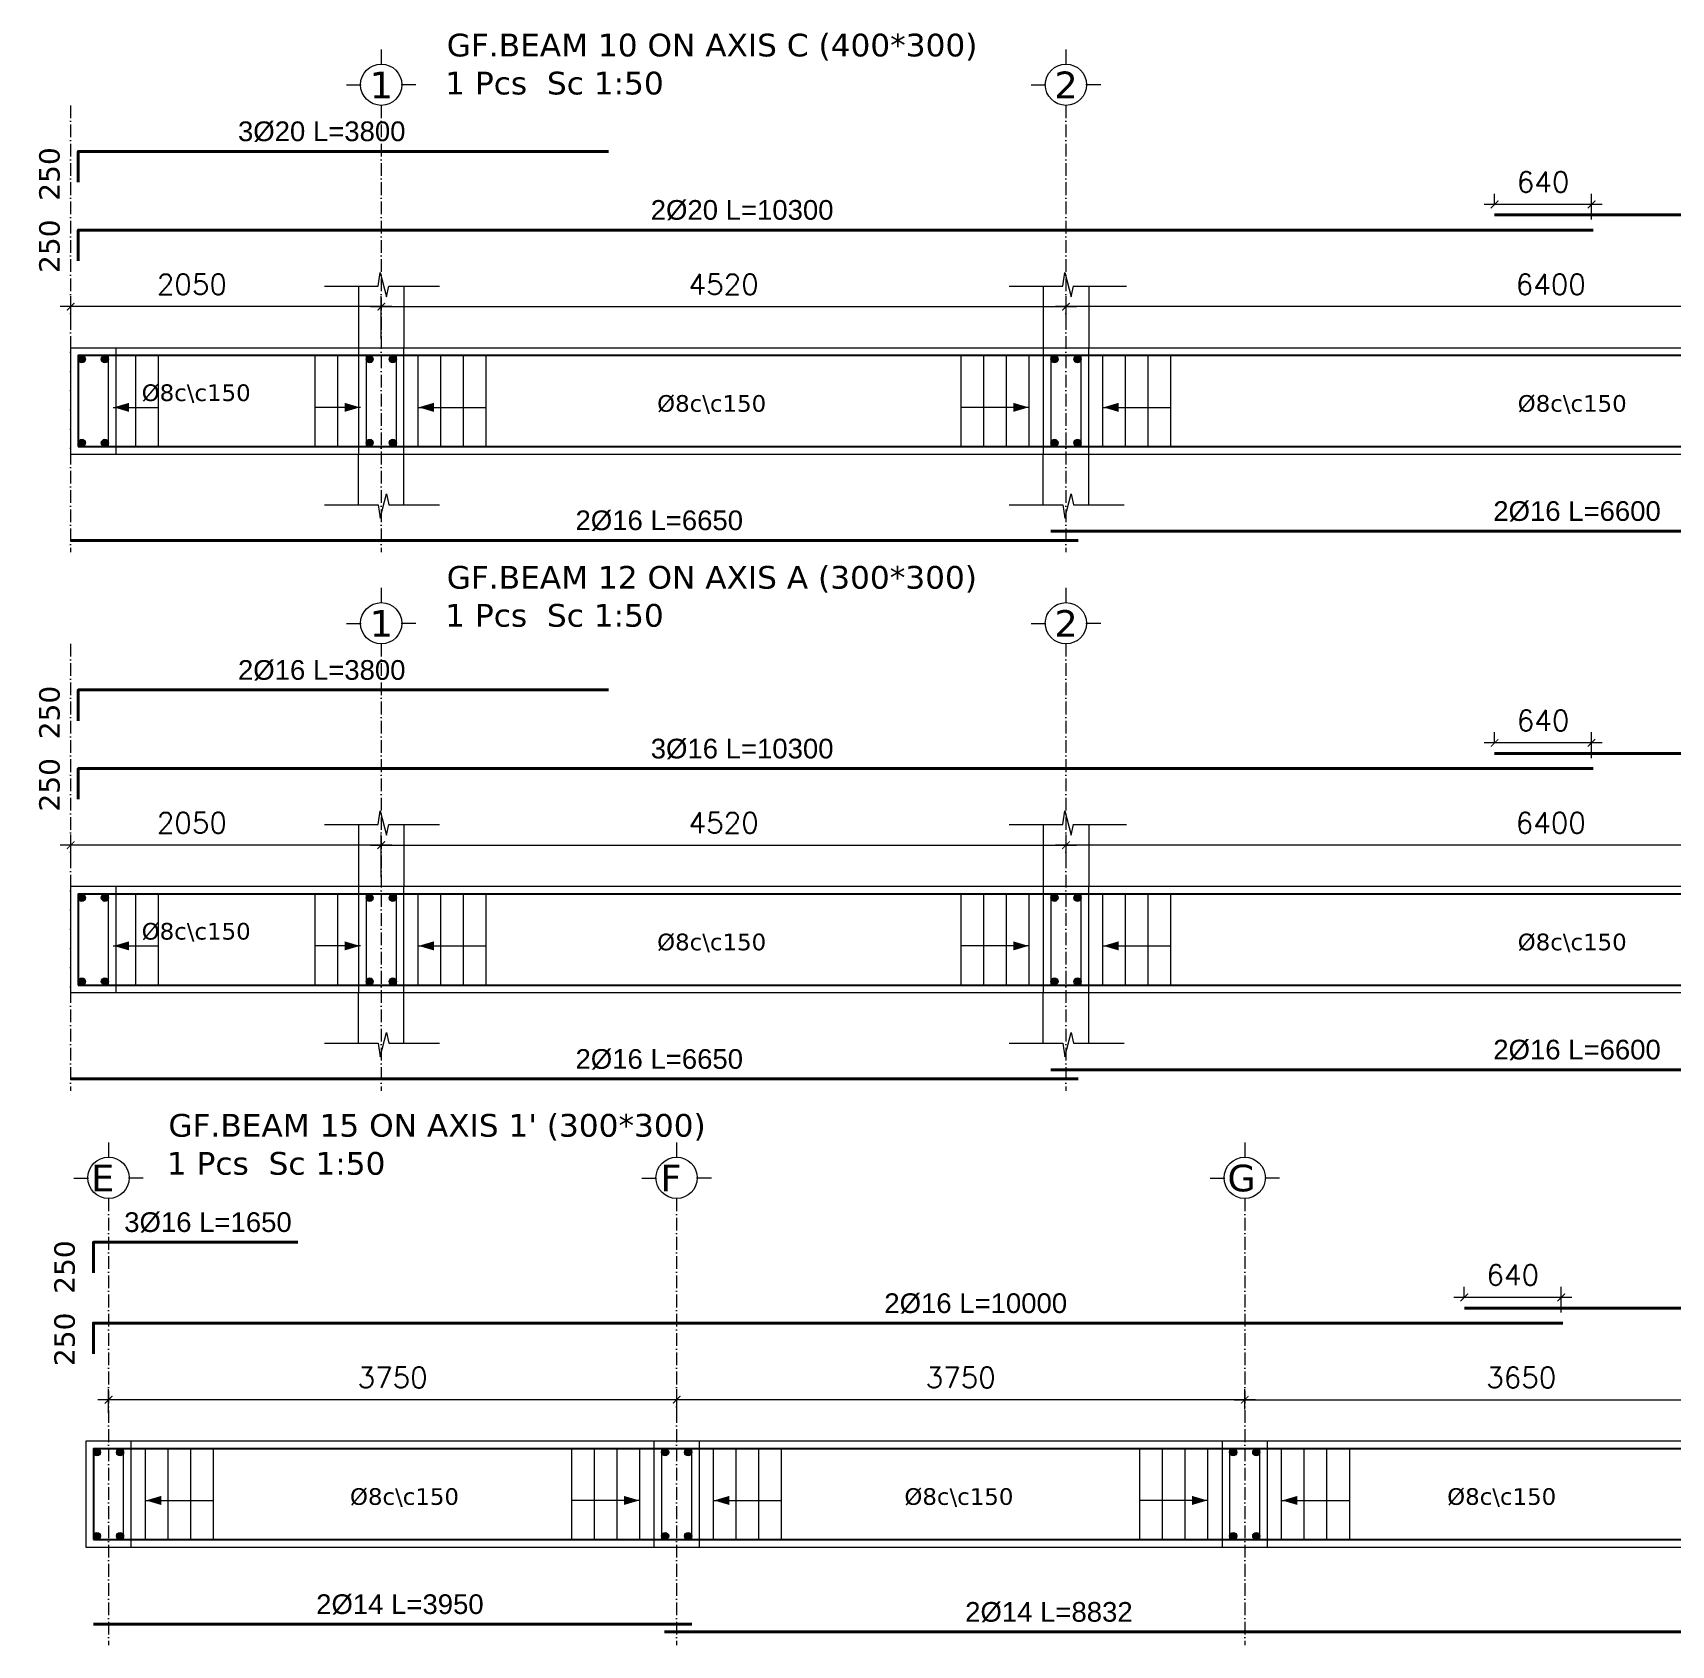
# Model space of a CAD drawing. Header units: inches. Extents: x -26151 to 62940, y -10194 to 246332.
# Drawn here: x 847 to 1928, y 105344 to 106408 of the extents above; entities that cross this region are included whole.
import ezdxf

# ---------------------------------------------------------------- set-up
doc = ezdxf.new("R2010")
doc.units = ezdxf.units.IN
doc.header["$LTSCALE"] = 0.7
doc.header["$MEASUREMENT"] = 0
doc.linetypes.add('ACAD_ISO10W100', pattern=[18, 12, -3, 0, -3])
doc.layers.get('0').update_dxf_attribs({"lineweight": 13})
doc.layers.get('Defpoints').update_dxf_attribs({"lineweight": 5})
for name, color, linetype, lineweight in [('axis', 254, 'ACAD_ISO10W100', 9), ('BEAM FRAME', 5, 'Continuous', 18), ('COLUMN', 4, 'Continuous', 20), ('elevline', 30, 'Continuous', 20), ('FRAME 070', 5, 'Continuous', 60), ('hatch', 9, 'Continuous', 9), ('renforcment', 141, 'Continuous', 40), ('tex', 3, 'Continuous', 25), ('TEXT', 3, 'Continuous', 25), ('top rein. extension', 50, 'Continuous', 20), ('top renforcment', 7, 'Continuous', 40)]:
    doc.layers.add(name, color=color, linetype=linetype, lineweight=lineweight)
doc.styles.add('100', font='romans.shx', dxfattribs={"height": 13.5})
doc.styles.add('romanc', font='verdana.ttf', dxfattribs={"height": 250})
doc.styles.get("Standard").update_dxf_attribs({"font": 'arial.ttf', "height": 13})
doc.dimstyles.new('100', dxfattribs={"dimtxt": 13.5, "dimasz": 5, "dimexe": 7, "dimexo": 7, "dimgap": 8, "dimtad": 1, "dimdec": 0, "dimlfac": 10, "dimzin": 4, "dimdsep": 46, "dimtxsty": '100', "dimblk": 'ARCHTICK', "dimcen": 0.09, "dimdle": 7, "dimclrd": 1, "dimclre": 8, "dimclrt": 2, "dimadec": 0, "dimazin": 1, "dimtfac": 1, "dimtdec": 0, "dimtix": 1, "dimtofl": 0, "dimtmove": 0, "dimatfit": 3, "dimldrblk": 'ARCHTICK', "dimfxl": 0, "dimtolj": 1, "dimtzin": 0, "dimlwd": -1, "dimlwe": -1, "dimarcsym": 0})
doc.dimstyles.get("Standard").update_dxf_attribs({"dimtxt": 13, "dimasz": 5, "dimexe": 0.18, "dimexo": 0.0625, "dimgap": 6, "dimtad": 1, "dimdec": 0, "dimlfac": 10, "dimzin": 0, "dimdsep": 46, "dimtxsty": 'Standard', "dimblk": 'ARCHTICK', "dimcen": 0.09, "dimse1": 1, "dimse2": 1, "dimclrd": 1, "dimclre": 7, "dimclrt": 3, "dimadec": 0, "dimazin": 0, "dimtfac": 1, "dimtdec": 0, "dimtix": 1, "dimtofl": 0, "dimtmove": 0, "dimatfit": 3, "dimldrblk": 'ARCHTICK', "dimfxl": 0, "dimtolj": 1, "dimtzin": 0, "dimarcsym": 0})

# ---------------------------------------------------------------- blocks, each defined once
blk = doc.blocks.new('*D1974')
at = {"layer": 'Defpoints', "color": 0, "transparency": 16777216}
for p in [(846.8, 106278.2, -218.4), (846.8, 106278.2), (1876.7, 106278.2, -167.8)]:
    blk.add_point(p, dxfattribs=at)
at = {"layer": 'TEXT', "color": 3, "transparency": 16777216, "insert": (1315, 106291.3), "char_height": 13, "attachment_point": 5}
blk.add_mtext('\\A1;2%%C20 L=10300', dxfattribs=at)
blk = doc.blocks.new('_ArchTick')
at = {"color": 0, "linetype": 'ByBlock', "lineweight": 0, "const_width": 0.15}
blk.add_lwpolyline([(-0.5, -0.5), (0.5, 0.5)], dxfattribs=at)
blk = doc.blocks.new('*D1976')
at = {"layer": 'Defpoints', "color": 0, "transparency": 16777216}
for p in [(1811.7, 106288.2, -157.8), (1811.7, 106288.2), (2771.8, 106288.2, -218.5)]:
    blk.add_point(p, dxfattribs=at)
at = {"layer": 'TEXT', "color": 3, "transparency": 16777216, "insert": (2358.9, 106301.3), "char_height": 13, "attachment_point": 5}
blk.add_mtext('\\A1;2%%C16 L=9600', dxfattribs=at)
blk = doc.blocks.new('*D2171')
at = {"color": 1, "transparency": 16777216}
blk.add_line((1882.7, 106295.2), (1804.7, 106295.2), dxfattribs=at)
at = {"color": 8, "transparency": 16777216}
for p, q in [((1811.7, 106295.2), (1811.7, 106302.2)), ((1875.7, 106285.2), (1875.7, 106302.2))]:
    blk.add_line(p, q, dxfattribs=at)
at = {"layer": 'Defpoints', "color": 0, "transparency": 16777216}
for p in [(1811.7, 106295.2), (1811.7, 106288.2), (1875.7, 106278.2)]:
    blk.add_point(p, dxfattribs=at)
at = {"color": 1, "transparency": 16777216, "xscale": 5, "yscale": 5, "zscale": 5, "rotation": 180}
blk.add_blockref('_ArchTick', (1811.7, 106295.2), dxfattribs=at)
at = {"color": 1, "transparency": 16777216, "xscale": 5, "yscale": 5, "zscale": 5}
blk.add_blockref('_ArchTick', (1875.7, 106295.2), dxfattribs=at)
at = {"color": 2, "transparency": 16777216, "insert": (1843.7, 106310), "char_height": 13.5, "attachment_point": 5, "style": '100'}
blk.add_mtext('\\A1;640', dxfattribs=at)
blk = doc.blocks.new('*D1977')
at = {"color": 8, "transparency": 16777216}
for p, q in [((1528.8, 106218.8), (1528.8, 106234.7)), ((2168.8, 106221.1), (2168.8, 106234.7))]:
    blk.add_line(p, q, dxfattribs=at)
at = {"color": 1, "transparency": 16777216}
blk.add_line((2175.8, 106227.7), (1521.8, 106227.7), dxfattribs=at)
at = {"layer": 'Defpoints', "color": 0, "transparency": 16777216}
for p in [(1528.8, 106227.7), (1528.8, 106211.8), (2168.8, 106214.1)]:
    blk.add_point(p, dxfattribs=at)
at = {"color": 1, "transparency": 16777216, "xscale": 5, "yscale": 5, "zscale": 5, "rotation": 180}
blk.add_blockref('_ArchTick', (1528.8, 106227.7), dxfattribs=at)
at = {"color": 1, "transparency": 16777216, "xscale": 5, "yscale": 5, "zscale": 5}
blk.add_blockref('_ArchTick', (2168.8, 106227.7), dxfattribs=at)
at = {"color": 2, "transparency": 16777216, "insert": (1848.8, 106242.4), "char_height": 13.5, "attachment_point": 5, "style": '100'}
blk.add_mtext('\\A1;6400', dxfattribs=at)
blk = doc.blocks.new('*D1978')
at = {"color": 8, "transparency": 16777216}
for p, q in [((1076.8, 106206.5), (1076.8, 106234.7)), ((1528.8, 106218.8), (1528.8, 106234.7))]:
    blk.add_line(p, q, dxfattribs=at)
at = {"color": 1, "transparency": 16777216}
blk.add_line((1069.8, 106227.7), (1535.8, 106227.7), dxfattribs=at)
at = {"layer": 'Defpoints', "color": 0, "transparency": 16777216}
for p in [(1528.8, 106227.7), (1528.8, 106211.8), (1076.8, 106199.5)]:
    blk.add_point(p, dxfattribs=at)
at = {"color": 1, "transparency": 16777216, "xscale": 5, "yscale": 5, "zscale": 5, "rotation": 180}
blk.add_blockref('_ArchTick', (1076.8, 106227.7), dxfattribs=at)
at = {"color": 1, "transparency": 16777216, "xscale": 5, "yscale": 5, "zscale": 5}
blk.add_blockref('_ArchTick', (1528.8, 106227.7), dxfattribs=at)
at = {"color": 2, "transparency": 16777216, "insert": (1302.8, 106242.4), "char_height": 13.5, "attachment_point": 5, "style": '100'}
blk.add_mtext('\\A1;4520', dxfattribs=at)
blk = doc.blocks.new('*D1979')
at = {"layer": 'Defpoints', "color": 0, "transparency": 16777216}
for p in [(846.8, 106330.2, -218.4), (846.8, 106330.2), (1226.8, 106330.2, -209.5)]:
    blk.add_point(p, dxfattribs=at)
at = {"layer": 'TEXT', "color": 3, "transparency": 16777216, "insert": (1037.5, 106343.2), "char_height": 13, "attachment_point": 5}
blk.add_mtext('\\A1;3%%C20 L=3800', dxfattribs=at)
blk = doc.blocks.new('*D1980')
at = {"layer": 'Defpoints', "color": 0, "transparency": 16777216}
for p in [(871.8, 106073.4, -13652.7), (1536.8, 106073.4, -37100.9), (1536.8, 106073.4)]:
    blk.add_point(p, dxfattribs=at)
at = {"layer": 'TEXT', "color": 3, "transparency": 16777216, "insert": (1260.3, 106086.4), "char_height": 13, "attachment_point": 5}
blk.add_mtext('\\A1;2%%C16 L=6650', dxfattribs=at)
blk = doc.blocks.new('*D1981')
at = {"layer": 'Defpoints', "color": 0, "transparency": 16777216}
for p in [(1518.8, 106079.5, -13652.7), (2178.8, 106079.5, -37100.9), (2178.8, 106079.5)]:
    blk.add_point(p, dxfattribs=at)
at = {"layer": 'TEXT', "color": 3, "transparency": 16777216, "insert": (1866.1, 106092.5), "char_height": 13, "attachment_point": 5}
blk.add_mtext('\\A1;2%%C16 L=6600', dxfattribs=at)
blk = doc.blocks.new('*D1983')
at = {"color": 8, "transparency": 16777216}
for p, q in [((871.8, 106213.3), (871.8, 106234.7)), ((1076.8, 106206.5), (1076.8, 106234.7))]:
    blk.add_line(p, q, dxfattribs=at)
at = {"color": 1, "transparency": 16777216}
blk.add_line((1083.8, 106227.7), (864.8, 106227.7), dxfattribs=at)
at = {"layer": 'Defpoints', "color": 0, "transparency": 16777216}
for p in [(871.8, 106227.7), (871.8, 106206.3), (1076.8, 106199.5)]:
    blk.add_point(p, dxfattribs=at)
at = {"color": 1, "transparency": 16777216, "xscale": 5, "yscale": 5, "zscale": 5, "rotation": 180}
blk.add_blockref('_ArchTick', (871.8, 106227.7), dxfattribs=at)
at = {"color": 1, "transparency": 16777216, "xscale": 5, "yscale": 5, "zscale": 5}
blk.add_blockref('_ArchTick', (1076.8, 106227.7), dxfattribs=at)
at = {"color": 2, "transparency": 16777216, "insert": (951.8, 106242.4), "char_height": 13.5, "attachment_point": 5, "style": '100'}
blk.add_mtext('\\A1;2050', dxfattribs=at)
blk = doc.blocks.new('*D1985')
at = {"layer": 'Defpoints', "color": 0, "transparency": 16777216}
for p in [(846.8, 105922.7, -218.4), (846.8, 105922.7), (1876.7, 105922.7, -167.8)]:
    blk.add_point(p, dxfattribs=at)
at = {"layer": 'TEXT', "color": 3, "transparency": 16777216, "insert": (1315, 105935.7), "char_height": 13, "attachment_point": 5}
blk.add_mtext('\\A1;3%%C16 L=10300', dxfattribs=at)
blk = doc.blocks.new('*D1987')
at = {"layer": 'Defpoints', "color": 0, "transparency": 16777216}
for p in [(1811.7, 105932.7, -157.8), (1811.7, 105932.7), (2771.8, 105932.7, -218.5)]:
    blk.add_point(p, dxfattribs=at)
at = {"layer": 'TEXT', "color": 3, "transparency": 16777216, "insert": (2358.9, 105945.7), "char_height": 13, "attachment_point": 5}
blk.add_mtext('\\A1;3%%C16 L=9600', dxfattribs=at)
blk = doc.blocks.new('*D2172')
at = {"color": 8, "transparency": 16777216}
for p, q in [((1811.7, 105939.7), (1811.7, 105946.7)), ((1875.7, 105929.7), (1875.7, 105946.7))]:
    blk.add_line(p, q, dxfattribs=at)
at = {"color": 1, "transparency": 16777216}
blk.add_line((1882.7, 105939.7), (1804.7, 105939.7), dxfattribs=at)
at = {"layer": 'Defpoints', "color": 0, "transparency": 16777216}
for p in [(1811.7, 105939.7), (1811.7, 105932.7), (1875.7, 105922.7)]:
    blk.add_point(p, dxfattribs=at)
at = {"color": 1, "transparency": 16777216, "xscale": 5, "yscale": 5, "zscale": 5, "rotation": 180}
blk.add_blockref('_ArchTick', (1811.7, 105939.7), dxfattribs=at)
at = {"color": 1, "transparency": 16777216, "xscale": 5, "yscale": 5, "zscale": 5}
blk.add_blockref('_ArchTick', (1875.7, 105939.7), dxfattribs=at)
at = {"color": 2, "transparency": 16777216, "insert": (1843.7, 105954.5), "char_height": 13.5, "attachment_point": 5, "style": '100'}
blk.add_mtext('\\A1;640', dxfattribs=at)
blk = doc.blocks.new('*D1988')
at = {"color": 1, "transparency": 16777216}
blk.add_line((2175.8, 105872.2), (1521.8, 105872.2), dxfattribs=at)
at = {"color": 8, "transparency": 16777216}
for p, q in [((1528.8, 105863.2), (1528.8, 105879.2)), ((2168.8, 105865.6), (2168.8, 105879.2))]:
    blk.add_line(p, q, dxfattribs=at)
at = {"layer": 'Defpoints', "color": 0, "transparency": 16777216}
for p in [(1528.8, 105872.2), (1528.8, 105856.2), (2168.8, 105858.6)]:
    blk.add_point(p, dxfattribs=at)
at = {"color": 1, "transparency": 16777216, "xscale": 5, "yscale": 5, "zscale": 5, "rotation": 180}
blk.add_blockref('_ArchTick', (1528.8, 105872.2), dxfattribs=at)
at = {"color": 1, "transparency": 16777216, "xscale": 5, "yscale": 5, "zscale": 5}
blk.add_blockref('_ArchTick', (2168.8, 105872.2), dxfattribs=at)
at = {"color": 2, "transparency": 16777216, "insert": (1848.8, 105886.9), "char_height": 13.5, "attachment_point": 5, "style": '100'}
blk.add_mtext('\\A1;6400', dxfattribs=at)
blk = doc.blocks.new('*D1989')
at = {"color": 1, "transparency": 16777216}
blk.add_line((1069.8, 105872.2), (1535.8, 105872.2), dxfattribs=at)
at = {"color": 8, "transparency": 16777216}
for p, q in [((1076.8, 105851), (1076.8, 105879.2)), ((1528.8, 105863.2), (1528.8, 105879.2))]:
    blk.add_line(p, q, dxfattribs=at)
at = {"layer": 'Defpoints', "color": 0, "transparency": 16777216}
for p in [(1528.8, 105872.2), (1528.8, 105856.2), (1076.8, 105844)]:
    blk.add_point(p, dxfattribs=at)
at = {"color": 1, "transparency": 16777216, "xscale": 5, "yscale": 5, "zscale": 5, "rotation": 180}
blk.add_blockref('_ArchTick', (1076.8, 105872.2), dxfattribs=at)
at = {"color": 1, "transparency": 16777216, "xscale": 5, "yscale": 5, "zscale": 5}
blk.add_blockref('_ArchTick', (1528.8, 105872.2), dxfattribs=at)
at = {"color": 2, "transparency": 16777216, "insert": (1302.8, 105886.9), "char_height": 13.5, "attachment_point": 5, "style": '100'}
blk.add_mtext('\\A1;4520', dxfattribs=at)
blk = doc.blocks.new('*D1990')
at = {"layer": 'Defpoints', "color": 0, "transparency": 16777216}
for p in [(846.8, 105974.6, -218.4), (846.8, 105974.6), (1226.8, 105974.6, -209.5)]:
    blk.add_point(p, dxfattribs=at)
at = {"layer": 'TEXT', "color": 3, "transparency": 16777216, "insert": (1037.5, 105987.6), "char_height": 13, "attachment_point": 5}
blk.add_mtext('\\A1;2%%C16 L=3800', dxfattribs=at)
blk = doc.blocks.new('*D1991')
at = {"layer": 'Defpoints', "color": 0, "transparency": 16777216}
for p in [(871.8, 105717.8, -13652.7), (1536.8, 105717.8, -37100.9), (1536.8, 105717.8)]:
    blk.add_point(p, dxfattribs=at)
at = {"layer": 'TEXT', "color": 3, "transparency": 16777216, "insert": (1260.3, 105730.8), "char_height": 13, "attachment_point": 5}
blk.add_mtext('\\A1;2%%C16 L=6650', dxfattribs=at)
blk = doc.blocks.new('*D1992')
at = {"layer": 'Defpoints', "color": 0, "transparency": 16777216}
for p in [(1518.8, 105724, -13652.7), (2178.8, 105724, -37100.9), (2178.8, 105724)]:
    blk.add_point(p, dxfattribs=at)
at = {"layer": 'TEXT', "color": 3, "transparency": 16777216, "insert": (1866.1, 105737), "char_height": 13, "attachment_point": 5}
blk.add_mtext('\\A1;2%%C16 L=6600', dxfattribs=at)
blk = doc.blocks.new('*D1994')
at = {"color": 1, "transparency": 16777216}
blk.add_line((1083.8, 105872.2), (864.8, 105872.2), dxfattribs=at)
at = {"color": 8, "transparency": 16777216}
for p, q in [((871.8, 105857.8), (871.8, 105879.2)), ((1076.8, 105851), (1076.8, 105879.2))]:
    blk.add_line(p, q, dxfattribs=at)
at = {"layer": 'Defpoints', "color": 0, "transparency": 16777216}
for p in [(871.8, 105872.2), (871.8, 105850.8), (1076.8, 105844)]:
    blk.add_point(p, dxfattribs=at)
at = {"color": 1, "transparency": 16777216, "xscale": 5, "yscale": 5, "zscale": 5, "rotation": 180}
blk.add_blockref('_ArchTick', (871.8, 105872.2), dxfattribs=at)
at = {"color": 1, "transparency": 16777216, "xscale": 5, "yscale": 5, "zscale": 5}
blk.add_blockref('_ArchTick', (1076.8, 105872.2), dxfattribs=at)
at = {"color": 2, "transparency": 16777216, "insert": (951.8, 105886.9), "char_height": 13.5, "attachment_point": 5, "style": '100'}
blk.add_mtext('\\A1;2050', dxfattribs=at)
blk = doc.blocks.new('*D2036')
at = {"layer": 'Defpoints', "color": 0, "transparency": 16777216}
for p in [(856.8, 105556.6, -0.5), (856.8, 105556.6), (1856.7, 105556.6, -167.8)]:
    blk.add_point(p, dxfattribs=at)
at = {"layer": 'TEXT', "color": 3, "transparency": 16777216, "insert": (1469.2, 105569.6), "char_height": 13, "attachment_point": 5}
blk.add_mtext('\\A1;2%%C16 L=10000', dxfattribs=at)
blk = doc.blocks.new('*D2037')
at = {"color": 1, "transparency": 16777216}
blk.add_line((1639.8, 105506.1), (2018.8, 105506.1), dxfattribs=at)
at = {"color": 8, "transparency": 16777216}
for p, q in [((1646.8, 105499.7), (1646.8, 105513.1)), ((2011.8, 105500.1), (2011.8, 105513.1))]:
    blk.add_line(p, q, dxfattribs=at)
at = {"layer": 'Defpoints', "color": 0, "transparency": 16777216}
for p in [(2011.8, 105506.1), (1646.8, 105492.7), (2011.8, 105493.1)]:
    blk.add_point(p, dxfattribs=at)
at = {"color": 1, "transparency": 16777216, "xscale": 5, "yscale": 5, "zscale": 5, "rotation": 180}
blk.add_blockref('_ArchTick', (1646.8, 105506.1), dxfattribs=at)
at = {"color": 1, "transparency": 16777216, "xscale": 5, "yscale": 5, "zscale": 5}
blk.add_blockref('_ArchTick', (2011.8, 105506.1), dxfattribs=at)
at = {"color": 2, "transparency": 16777216, "insert": (1829.3, 105520.8), "char_height": 13.5, "attachment_point": 5, "style": '100'}
blk.add_mtext('\\A1;3650', dxfattribs=at)
blk = doc.blocks.new('*D2038')
at = {"layer": 'Defpoints', "color": 0, "transparency": 16777216}
for p in [(1791.7, 105566.6, -157.8), (1791.7, 105566.6), (2172.9, 105566.6, -218.5)]:
    blk.add_point(p, dxfattribs=at)
at = {"layer": 'TEXT', "color": 3, "transparency": 16777216, "insert": (2008.3, 105579.6), "char_height": 13, "attachment_point": 5}
blk.add_mtext('\\A1;2%%C16 L=3812', dxfattribs=at)
blk = doc.blocks.new('*D2177')
at = {"color": 8, "transparency": 16777216}
for p, q in [((1791.7, 105573.6), (1791.7, 105580.6)), ((1855.7, 105563.6), (1855.7, 105580.6))]:
    blk.add_line(p, q, dxfattribs=at)
at = {"color": 1, "transparency": 16777216}
blk.add_line((1862.7, 105573.6), (1784.7, 105573.6), dxfattribs=at)
at = {"layer": 'Defpoints', "color": 0, "transparency": 16777216}
for p in [(1791.7, 105573.6), (1791.7, 105566.6), (1855.7, 105556.6)]:
    blk.add_point(p, dxfattribs=at)
at = {"color": 1, "transparency": 16777216, "xscale": 5, "yscale": 5, "zscale": 5, "rotation": 180}
blk.add_blockref('_ArchTick', (1791.7, 105573.6), dxfattribs=at)
at = {"color": 1, "transparency": 16777216, "xscale": 5, "yscale": 5, "zscale": 5}
blk.add_blockref('_ArchTick', (1855.7, 105573.6), dxfattribs=at)
at = {"color": 2, "transparency": 16777216, "insert": (1823.7, 105588.4), "char_height": 13.5, "attachment_point": 5, "style": '100'}
blk.add_mtext('\\A1;640', dxfattribs=at)
blk = doc.blocks.new('*D2039')
at = {"color": 1, "transparency": 16777216}
blk.add_line((1278.8, 105506.1), (889.8, 105506.1), dxfattribs=at)
at = {"color": 8, "transparency": 16777216}
for p, q in [((896.8, 105497.2), (896.8, 105513.1)), ((1271.8, 105499.5), (1271.8, 105513.1))]:
    blk.add_line(p, q, dxfattribs=at)
at = {"layer": 'Defpoints', "color": 0, "transparency": 16777216}
for p in [(896.8, 105506.1), (1271.8, 105492.5), (896.8, 105490.2)]:
    blk.add_point(p, dxfattribs=at)
at = {"color": 1, "transparency": 16777216, "xscale": 5, "yscale": 5, "zscale": 5, "rotation": 180}
blk.add_blockref('_ArchTick', (896.8, 105506.1), dxfattribs=at)
at = {"color": 1, "transparency": 16777216, "xscale": 5, "yscale": 5, "zscale": 5}
blk.add_blockref('_ArchTick', (1271.8, 105506.1), dxfattribs=at)
at = {"color": 2, "transparency": 16777216, "insert": (1084.3, 105520.8), "char_height": 13.5, "attachment_point": 5, "style": '100'}
blk.add_mtext('\\A1;3750', dxfattribs=at)
blk = doc.blocks.new('*D2040')
at = {"layer": 'Defpoints', "color": 0, "transparency": 16777216}
for p in [(856.8, 105610.1, -218.4), (856.8, 105610.1), (1021.8, 105610.1, -217.9)]:
    blk.add_point(p, dxfattribs=at)
at = {"layer": 'TEXT', "color": 3, "transparency": 16777216, "insert": (962.4, 105623.1), "char_height": 13, "attachment_point": 5}
blk.add_mtext('\\A1;3%%C16 L=1650', dxfattribs=at)
blk = doc.blocks.new('*D2041')
at = {"layer": 'Defpoints', "color": 0, "transparency": 16777216}
for p in [(886.8, 105357.9, -13652.7), (1281.8, 105357.9, -37100.9), (1281.8, 105357.9)]:
    blk.add_point(p, dxfattribs=at)
at = {"layer": 'TEXT', "color": 3, "transparency": 16777216, "insert": (1089.1, 105370.9), "char_height": 13, "attachment_point": 5}
blk.add_mtext('\\A1;2%%C14 L=3950', dxfattribs=at)
blk = doc.blocks.new('*D2043')
at = {"layer": 'Defpoints', "color": 0, "transparency": 16777216}
for p in [(1263.8, 105352.8, -13652.7), (2146.9, 105352.8, -37100.9), (2146.9, 105352.8)]:
    blk.add_point(p, dxfattribs=at)
at = {"layer": 'TEXT', "color": 3, "transparency": 16777216, "insert": (1517.5, 105365.8), "char_height": 13, "attachment_point": 5}
blk.add_mtext('\\A1;2%%C14 L=8832', dxfattribs=at)
blk = doc.blocks.new('*D2044')
at = {"color": 1, "transparency": 16777216}
blk.add_line((1653.8, 105506.1), (1264.8, 105506.1), dxfattribs=at)
at = {"color": 8, "transparency": 16777216}
for p, q in [((1271.8, 105498.5), (1271.8, 105513.1)), ((1646.8, 105499.7), (1646.8, 105513.1))]:
    blk.add_line(p, q, dxfattribs=at)
at = {"layer": 'Defpoints', "color": 0, "transparency": 16777216}
for p in [(1271.8, 105506.1), (1646.8, 105492.7), (1271.8, 105491.5)]:
    blk.add_point(p, dxfattribs=at)
at = {"color": 1, "transparency": 16777216, "xscale": 5, "yscale": 5, "zscale": 5, "rotation": 180}
blk.add_blockref('_ArchTick', (1271.8, 105506.1), dxfattribs=at)
at = {"color": 1, "transparency": 16777216, "xscale": 5, "yscale": 5, "zscale": 5}
blk.add_blockref('_ArchTick', (1646.8, 105506.1), dxfattribs=at)
at = {"color": 2, "transparency": 16777216, "insert": (1459.3, 105520.8), "char_height": 13.5, "attachment_point": 5, "style": '100'}
blk.add_mtext('\\A1;3750', dxfattribs=at)

msp = doc.modelspace()

# ---------------------------------------------------------------- hatches: boundary and pattern name
at = {"layer": 'elevline'}
for points in [[(881.52, 106193, 1), (876.76, 106193, 1)], [(892, 106193, -1), (896.76, 106193, -1)], [(1071.52, 106193, 1), (1066.76, 106193, 1)], [(1082, 106193, -1), (1086.76, 106193, -1)], [(1523.52, 106193, 1), (1518.76, 106193, 1)], [(1534, 106193, -1), (1538.76, 106193, -1)], [(881.52, 106137.75, -1), (876.76, 106137.75, -1)], [(892, 106137.75, 1), (896.76, 106137.75, 1)], [(1071.52, 106137.75, -1), (1066.76, 106137.75, -1)], [(1082, 106137.75, 1), (1086.76, 106137.75, 1)], [(1523.52, 106137.75, -1), (1518.76, 106137.75, -1)], [(1534, 106137.75, 1), (1538.76, 106137.75, 1)], [(881.52, 105837.48, 1), (876.76, 105837.48, 1)], [(892, 105837.48, -1), (896.76, 105837.48, -1)], [(1071.52, 105837.48, 1), (1066.76, 105837.48, 1)], [(1082, 105837.48, -1), (1086.76, 105837.48, -1)], [(1523.52, 105837.48, 1), (1518.76, 105837.48, 1)], [(1534, 105837.48, -1), (1538.76, 105837.48, -1)], [(881.52, 105782.24, -1), (876.76, 105782.24, -1)], [(892, 105782.24, 1), (896.76, 105782.24, 1)], [(1071.52, 105782.24, -1), (1066.76, 105782.24, -1)], [(1082, 105782.24, 1), (1086.76, 105782.24, 1)], [(1523.52, 105782.24, -1), (1518.76, 105782.24, -1)], [(1534, 105782.24, 1), (1538.76, 105782.24, 1)], [(891.52, 105471.39, 1), (886.76, 105471.39, 1)], [(902, 105471.39, -1), (906.76, 105471.39, -1)], [(1266.52, 105471.39, 1), (1261.76, 105471.39, 1)], [(1277, 105471.39, -1), (1281.76, 105471.39, -1)], [(1641.52, 105471.39, 1), (1636.76, 105471.39, 1)], [(1652, 105471.39, -1), (1656.76, 105471.39, -1)], [(891.52, 105416.15, -1), (886.76, 105416.15, -1)], [(902, 105416.15, 1), (906.76, 105416.15, 1)], [(1266.52, 105416.15, -1), (1261.76, 105416.15, -1)], [(1277, 105416.15, 1), (1281.76, 105416.15, 1)], [(1641.52, 105416.15, -1), (1636.76, 105416.15, -1)], [(1652, 105416.15, 1), (1656.76, 105416.15, 1)]]:
    msp.add_hatch(color=256, dxfattribs=at).paths.add_polyline_path(points)

# ---------------------------------------------------------------- linework, layer by layer
at = {"layer": 'axis'}
for p, q in [((871.76, 106360.57), (871.76, 106065.64)), ((1076.76, 106360.57), (1076.76, 106065.64)), ((1528.76, 106360.57), (1528.76, 106065.64)), ((1528.76, 106360.57), (1528.76, 106065.64)), ((871.76, 106005.05), (871.76, 105710.12)), ((1076.76, 106005.05), (1076.76, 105710.12)), ((1528.76, 106005.05), (1528.76, 105710.12)), ((1528.76, 106005.05), (1528.76, 105710.12)), ((896.76, 105638.96), (896.76, 105344.03)), ((896.76, 105638.96), (896.76, 105344.03)), ((1271.76, 105638.96), (1271.76, 105344.03)), ((1646.76, 105638.96), (1646.76, 105344.03))]:
    msp.add_line(p, q, dxfattribs=at)
at = {"layer": 'BEAM FRAME', "elevation": 217.91}
for points in [[(871.76, 106130.37), (2745.76, 106130.37), (2745.76, 106200.37), (871.76, 106200.37)], [(871.76, 105774.86), (2745.76, 105774.86), (2745.76, 105844.86), (871.76, 105844.86)], [(881.76, 105408.77), (2146.93, 105408.77), (2146.93, 105478.77), (881.76, 105478.77)]]:
    msp.add_lwpolyline(points, close=True, dxfattribs=at)
at = {"layer": 'COLUMN', "lineweight": 20}
for p, q in [((1061.76, 106241.3, 217.91), (1061.76, 106200.37, 217.91)), ((1091.76, 106241.3, 217.91), (1091.76, 106200.37, 217.91)), ((1513.76, 106241.3, 217.91), (1513.76, 106200.37, 217.91)), ((1543.76, 106241.3, 217.91), (1543.76, 106200.37, 217.91)), ((1061.76, 106096.95, 217.91), (1061.76, 106130.37, 217.91)), ((1091.76, 106096.95, 217.91), (1091.76, 106130.37, 217.91)), ((1513.76, 106096.95, 217.91), (1513.76, 106130.37, 217.91)), ((1543.76, 106096.95, 217.91), (1543.76, 106130.37, 217.91)), ((1061.76, 105885.78, 217.91), (1061.76, 105844.86, 217.91)), ((1091.76, 105885.78, 217.91), (1091.76, 105844.86, 217.91)), ((1513.76, 105885.78, 217.91), (1513.76, 105844.86, 217.91)), ((1543.76, 105885.78, 217.91), (1543.76, 105844.86, 217.91)), ((1061.76, 105741.43, 217.91), (1061.76, 105774.86, 217.91)), ((1091.76, 105741.43, 217.91), (1091.76, 105774.86, 217.91)), ((1513.76, 105741.43, 217.91), (1513.76, 105774.86, 217.91)), ((1543.76, 105741.43, 217.91), (1543.76, 105774.86, 217.91))]:
    msp.add_line(p, q, dxfattribs=at)
at = {"layer": 'elevline'}
for p, q in [((914.85, 106135.37), (914.85, 106195.37)), ((929.85, 106135.37), (929.85, 106195.37)), ((1033.1, 106135.37), (1033.1, 106195.37)), ((1048.1, 106135.37), (1048.1, 106195.37)), ((1101.07, 106135.37), (1101.07, 106195.37)), ((1116.03, 106135.37), (1116.03, 106195.37)), ((1131.03, 106135.37), (1131.03, 106195.37)), ((1146.03, 106135.37), (1146.03, 106195.37)), ((1459.49, 106135.37), (1459.49, 106195.37)), ((1474.49, 106135.37), (1474.49, 106195.37)), ((1489.49, 106135.37), (1489.49, 106195.37)), ((1504.45, 106135.37), (1504.45, 106195.37)), ((1553.07, 106135.37), (1553.07, 106195.37)), ((1568.03, 106135.37), (1568.03, 106195.37)), ((1583.03, 106135.37), (1583.03, 106195.37)), ((1598.03, 106135.37), (1598.03, 106195.37)), ((914.85, 105779.86), (914.85, 105839.86)), ((929.85, 105779.86), (929.85, 105839.86)), ((1033.1, 105779.86), (1033.1, 105839.86)), ((1048.1, 105779.86), (1048.1, 105839.86)), ((1101.07, 105779.86), (1101.07, 105839.86)), ((1116.03, 105779.86), (1116.03, 105839.86)), ((1131.03, 105779.86), (1131.03, 105839.86)), ((1146.03, 105779.86), (1146.03, 105839.86)), ((1459.49, 105779.86), (1459.49, 105839.86)), ((1474.49, 105779.86), (1474.49, 105839.86)), ((1489.49, 105779.86), (1489.49, 105839.86)), ((1504.45, 105779.86), (1504.45, 105839.86)), ((1553.07, 105779.86), (1553.07, 105839.86)), ((1568.03, 105779.86), (1568.03, 105839.86)), ((1583.03, 105779.86), (1583.03, 105839.86)), ((1598.03, 105779.86), (1598.03, 105839.86)), ((921.07, 105413.77), (921.07, 105473.77)), ((936.03, 105413.77), (936.03, 105473.77)), ((951.03, 105413.77), (951.03, 105473.77)), ((966.03, 105413.77), (966.03, 105473.77)), ((1202.49, 105413.77), (1202.49, 105473.77)), ((1217.49, 105413.77), (1217.49, 105473.77)), ((1232.49, 105413.77), (1232.49, 105473.77)), ((1247.45, 105413.77), (1247.45, 105473.77)), ((1296.07, 105413.77), (1296.07, 105473.77)), ((1311.03, 105413.77), (1311.03, 105473.77)), ((1326.03, 105413.77), (1326.03, 105473.77)), ((1341.03, 105413.77), (1341.03, 105473.77)), ((1577.49, 105413.77), (1577.49, 105473.77)), ((1592.49, 105413.77), (1592.49, 105473.77)), ((1607.49, 105413.77), (1607.49, 105473.77)), ((1622.45, 105413.77), (1622.45, 105473.77)), ((1671.07, 105413.77), (1671.07, 105473.77)), ((1686.03, 105413.77), (1686.03, 105473.77)), ((1701.03, 105413.77), (1701.03, 105473.77)), ((1716.03, 105413.77), (1716.03, 105473.77))]:
    msp.add_line(p, q, dxfattribs=at)
for centre in [(879.14, 106193), (894.38, 106193), (1069.14, 106193), (1084.38, 106193), (1521.14, 106193), (1536.38, 106193), (879.14, 106137.75), (894.38, 106137.75), (1069.14, 106137.75), (1084.38, 106137.75), (1521.14, 106137.75), (1536.38, 106137.75), (879.14, 105837.48), (894.38, 105837.48), (1069.14, 105837.48), (1084.38, 105837.48), (1521.14, 105837.48), (1536.38, 105837.48), (879.14, 105782.24), (894.38, 105782.24), (1069.14, 105782.24), (1084.38, 105782.24), (1521.14, 105782.24), (1536.38, 105782.24), (889.14, 105471.39), (904.38, 105471.39), (1264.14, 105471.39), (1279.38, 105471.39), (1639.14, 105471.39), (1654.38, 105471.39), (889.14, 105416.15), (904.38, 105416.15), (1264.14, 105416.15), (1279.38, 105416.15), (1639.14, 105416.15), (1654.38, 105416.15)]:
    msp.add_circle(centre, 2.38, dxfattribs=at)
at = {"layer": 'FRAME 070', "lineweight": 20}
for p, q in [((1074.73, 106241.3, 217.91), (1076.08, 106250.3, 217.91)), ((1076.08, 106250.3, 217.91), (1080.26, 106234.23, 217.91)), ((1526.73, 106241.3, 217.91), (1528.08, 106250.3, 217.91)), ((1528.08, 106250.3, 217.91), (1532.26, 106234.23, 217.91)), ((1039.37, 106241.3, 217.91), (1074.73, 106241.3, 217.91)), ((1080.26, 106234.23, 217.91), (1081.77, 106241.3, 217.91)), ((1081.77, 106241.3, 217.91), (1115.16, 106241.3, 217.91)), ((1491.37, 106241.3, 217.91), (1526.73, 106241.3, 217.91)), ((1532.26, 106234.23, 217.91), (1533.77, 106241.3, 217.91)), ((1533.29, 106241.3, 217.91), (1568.65, 106241.3, 217.91)), ((1076.08, 106087.95, 217.91), (1080.26, 106104.02, 217.91)), ((1080.26, 106104.02, 217.91), (1081.77, 106096.95, 217.91)), ((1528.08, 106087.95, 217.91), (1532.26, 106104.02, 217.91)), ((1532.26, 106104.02, 217.91), (1533.77, 106096.95, 217.91)), ((1039.37, 106096.95, 217.91), (1074.73, 106096.95, 217.91)), ((1074.73, 106096.95, 217.91), (1076.08, 106087.95, 217.91)), ((1081.77, 106096.95, 217.91), (1115.16, 106096.95, 217.91)), ((1491.37, 106096.95, 217.91), (1526.73, 106096.95, 217.91)), ((1526.73, 106096.95, 217.91), (1528.08, 106087.95, 217.91)), ((1533.77, 106096.95, 217.91), (1567.16, 106096.95, 217.91)), ((1074.73, 105885.78, 217.91), (1076.08, 105894.79, 217.91)), ((1076.08, 105894.79, 217.91), (1080.26, 105878.71, 217.91)), ((1526.73, 105885.78, 217.91), (1528.08, 105894.79, 217.91)), ((1528.08, 105894.79, 217.91), (1532.26, 105878.71, 217.91)), ((1039.37, 105885.78, 217.91), (1074.73, 105885.78, 217.91)), ((1080.26, 105878.71, 217.91), (1081.77, 105885.78, 217.91)), ((1081.77, 105885.78, 217.91), (1115.16, 105885.78, 217.91)), ((1491.37, 105885.78, 217.91), (1526.73, 105885.78, 217.91)), ((1532.26, 105878.71, 217.91), (1533.77, 105885.78, 217.91)), ((1533.29, 105885.78, 217.91), (1568.65, 105885.78, 217.91)), ((1039.37, 105741.43, 217.91), (1074.73, 105741.43, 217.91)), ((1074.73, 105741.43, 217.91), (1076.08, 105732.43, 217.91)), ((1076.08, 105732.43, 217.91), (1080.26, 105748.51, 217.91)), ((1080.26, 105748.51, 217.91), (1081.77, 105741.43, 217.91)), ((1081.77, 105741.43, 217.91), (1115.16, 105741.43, 217.91)), ((1491.37, 105741.43, 217.91), (1526.73, 105741.43, 217.91)), ((1526.73, 105741.43, 217.91), (1528.08, 105732.43, 217.91)), ((1528.08, 105732.43, 217.91), (1532.26, 105748.51, 217.91)), ((1532.26, 105748.51, 217.91), (1533.77, 105741.43, 217.91)), ((1533.77, 105741.43, 217.91), (1567.16, 105741.43, 217.91))]:
    msp.add_line(p, q, dxfattribs=at)
at = {"layer": 'FRAME 070', "lineweight": 15}
for points in [[(871.76, 106130.37), (901.76, 106130.37), (901.76, 106200.37), (871.76, 106200.37)], [(1061.76, 106130.37), (1091.76, 106130.37), (1091.76, 106200.37), (1061.76, 106200.37)], [(1513.76, 106130.37), (1543.76, 106130.37), (1543.76, 106200.37), (1513.76, 106200.37)], [(871.76, 105774.86), (901.76, 105774.86), (901.76, 105844.86), (871.76, 105844.86)], [(1061.76, 105774.86), (1091.76, 105774.86), (1091.76, 105844.86), (1061.76, 105844.86)], [(1513.76, 105774.86), (1543.76, 105774.86), (1543.76, 105844.86), (1513.76, 105844.86)], [(881.76, 105408.77), (911.76, 105408.77), (911.76, 105478.77), (881.76, 105478.77)], [(1256.76, 105408.77), (1286.76, 105408.77), (1286.76, 105478.77), (1256.76, 105478.77)], [(1631.76, 105408.77), (1661.76, 105408.77), (1661.76, 105478.77), (1631.76, 105478.77)]]:
    msp.add_lwpolyline(points, close=True, dxfattribs=at)
at = {"layer": 'hatch'}
for p, q in [((1076.76, 106397.54), (1076.76, 106387.81)), ((1528.76, 106397.54), (1528.76, 106387.81)), ((1053.84, 106374.06), (1063.57, 106374.06)), ((1099.68, 106374.06), (1089.95, 106374.06)), ((1505.84, 106374.06), (1515.57, 106374.06)), ((1551.68, 106374.06), (1541.95, 106374.06)), ((1076.76, 106042.02), (1076.76, 106032.29)), ((1528.76, 106042.02), (1528.76, 106032.29)), ((1053.84, 106018.55), (1063.57, 106018.55)), ((1099.68, 106018.55), (1089.95, 106018.55)), ((1505.84, 106018.55), (1515.57, 106018.55)), ((1551.68, 106018.55), (1541.95, 106018.55)), ((896.76, 105675.94), (896.76, 105666.2)), ((1271.76, 105675.94), (1271.76, 105666.2)), ((1646.76, 105675.94), (1646.76, 105666.2)), ((873.84, 105652.46), (883.57, 105652.46)), ((919.68, 105652.46), (909.95, 105652.46)), ((1248.84, 105652.46), (1258.57, 105652.46)), ((1294.68, 105652.46), (1284.95, 105652.46)), ((1623.84, 105652.46), (1633.57, 105652.46)), ((1669.68, 105652.46), (1659.95, 105652.46))]:
    msp.add_line(p, q, dxfattribs=at)
for centre in [(1076.76, 106374.19), (1528.76, 106374.19), (1076.76, 106018.67), (1528.76, 106018.67), (896.76, 105652.58), (1271.76, 105652.58), (1646.76, 105652.58)]:
    msp.add_circle(centre, 13.62, dxfattribs=at)
at = {"layer": 'renforcment', "lineweight": -2, "elevation": 217.91}
for points in [[(876.76, 106135.37), (2740.76, 106135.37), (2740.76, 106195.37), (876.76, 106195.37)], [(876.76, 105779.86), (2740.76, 105779.86), (2740.76, 105839.86), (876.76, 105839.86)], [(886.76, 105413.77), (2141.93, 105413.77), (2141.93, 105473.77), (886.76, 105473.77)]]:
    msp.add_lwpolyline(points, close=True, dxfattribs=at)
at = {"layer": 'top rein. extension'}
for p, q in [((899.89, 106161.21), (929.85, 106161.21)), ((1063.06, 106161.21), (1033.1, 106161.21)), ((1101.07, 106161.21), (1146.03, 106161.21)), ((1504.45, 106161.21), (1459.49, 106161.21)), ((1553.07, 106161.21), (1598.03, 106161.21)), ((899.89, 105805.7), (929.85, 105805.7)), ((1063.06, 105805.7), (1033.1, 105805.7)), ((1101.07, 105805.7), (1146.03, 105805.7)), ((1504.45, 105805.7), (1459.49, 105805.7)), ((1553.07, 105805.7), (1598.03, 105805.7)), ((921.07, 105439.61), (966.03, 105439.61)), ((1247.45, 105439.61), (1202.49, 105439.61)), ((1296.07, 105439.61), (1341.03, 105439.61)), ((1622.45, 105439.61), (1577.49, 105439.61)), ((1671.07, 105439.61), (1716.03, 105439.61))]:
    msp.add_line(p, q, dxfattribs=at)
for points in [[(910.36, 106164.21), (900.24, 106161.21), (910.36, 106158.21)], [(1052.59, 106164.21), (1062.71, 106161.21), (1052.59, 106158.21)], [(1111.55, 106164.21), (1101.42, 106161.21), (1111.55, 106158.21)], [(1493.97, 106164.21), (1504.1, 106161.21), (1493.97, 106158.21)], [(1563.55, 106164.21), (1553.42, 106161.21), (1563.55, 106158.21)], [(910.36, 105808.7), (900.24, 105805.7), (910.36, 105802.7)], [(1052.59, 105808.7), (1062.71, 105805.7), (1052.59, 105802.7)], [(1111.55, 105808.7), (1101.42, 105805.7), (1111.55, 105802.7)], [(1493.97, 105808.7), (1504.1, 105805.7), (1493.97, 105802.7)], [(1563.55, 105808.7), (1553.42, 105805.7), (1563.55, 105802.7)], [(931.55, 105442.61), (921.42, 105439.61), (931.55, 105436.61)], [(1236.97, 105442.61), (1247.1, 105439.61), (1236.97, 105436.61)], [(1306.55, 105442.61), (1296.42, 105439.61), (1306.55, 105436.61)], [(1611.97, 105442.61), (1622.1, 105439.61), (1611.97, 105436.61)], [(1681.55, 105442.61), (1671.42, 105439.61), (1681.55, 105436.61)]]:
    msp.add_solid(points, dxfattribs=at)
at = {"layer": 'top renforcment'}
for p, q in [((2178.76, 106079.5), (1518.76, 106079.5)), ((1536.76, 106073.36), (871.76, 106073.36)), ((2178.76, 105723.98), (1518.76, 105723.98)), ((1536.76, 105717.84), (871.76, 105717.84)), ((1281.76, 105357.9), (886.76, 105357.9)), ((2146.93, 105352.78), (1263.76, 105352.78))]:
    msp.add_line(p, q, dxfattribs=at)
for points in [[(876.76, 106309.88), (876.76, 106330.16), (1226.76, 106330.16)], [(1811.73, 106288.25), (2740.76, 106288.25), (2740.76, 106270.36)], [(876.76, 106257.98), (876.76, 106278.25), (1876.73, 106278.25)], [(876.76, 105954.37), (876.76, 105974.64), (1226.76, 105974.64)], [(1811.73, 105932.73), (2740.76, 105932.73), (2740.76, 105914.84)], [(876.76, 105902.46), (876.76, 105922.73), (1876.73, 105922.73)], [(1791.73, 105566.65), (2141.93, 105566.65), (2141.93, 105548.76)], [(886.76, 105536.37), (886.76, 105556.65), (1856.73, 105556.65)]]:
    msp.add_lwpolyline(points, dxfattribs=at)
at = {"layer": 'top renforcment', "lineweight": 15}
for points in [[(876.76, 106135.37), (896.76, 106135.37), (896.76, 106195.37), (876.76, 106195.37)], [(1066.76, 106135.37), (1086.76, 106135.37), (1086.76, 106195.37), (1066.76, 106195.37)], [(1518.76, 106135.37), (1538.76, 106135.37), (1538.76, 106195.37), (1518.76, 106195.37)], [(876.76, 105779.86), (896.76, 105779.86), (896.76, 105839.86), (876.76, 105839.86)], [(1066.76, 105779.86), (1086.76, 105779.86), (1086.76, 105839.86), (1066.76, 105839.86)], [(1518.76, 105779.86), (1538.76, 105779.86), (1538.76, 105839.86), (1518.76, 105839.86)], [(886.76, 105413.77), (906.76, 105413.77), (906.76, 105473.77), (886.76, 105473.77)], [(1261.76, 105413.77), (1281.76, 105413.77), (1281.76, 105473.77), (1261.76, 105473.77)], [(1636.76, 105413.77), (1656.76, 105413.77), (1656.76, 105473.77), (1636.76, 105473.77)]]:
    msp.add_lwpolyline(points, close=True, dxfattribs=at)
at = {"layer": 'top renforcment', "elevation": 217.91}
msp.add_lwpolyline([(886.76, 105589.83), (886.76, 105610.1), (1021.76, 105610.1)], dxfattribs=at)

# ---------------------------------------------------------------- texts
at = {"layer": 'tex', "style": 'romanc'}
for p in [(918.64, 106165.38, -33436.19), (1258.9, 106158.3, -33436.19), (1826.95, 106158.3, -33436.19), (918.64, 105809.86, -33436.19), (1258.9, 105802.79, -33436.19), (1826.95, 105802.79, -33436.19), (1056.13, 105436.7, -33436.19), (1422.11, 105436.7, -33436.19), (1780.39, 105436.7, -33436.19)]:
    msp.add_text('%%C8c\\c150', height=11, dxfattribs=at).set_placement(p)
at = {"layer": 'TEXT', "style": 'romanc'}
for s, height, p in [('GF.BEAM 10 ON AXIS C (400*300)', 15, (1120.01, 106392.87)), ('1', 17.6, (1069.16, 106365.27)), ('1 Pcs  Sc 1:50 ', 15, (1118.99, 106367.77)), ('2', 17.6, (1521.16, 106365.27)), ('GF.BEAM 12 ON AXIS A (300*300)', 15, (1120.01, 106041.51)), ('1', 17.6, (1069.16, 106009.75)), ('1 Pcs  Sc 1:50 ', 15, (1118.99, 106016.41)), ('2', 17.6, (1521.16, 106009.75)), ("GF.BEAM 15 ON AXIS 1' (300*300)", 15, (936.28, 105679.75)), ('1 Pcs  Sc 1:50 ', 15, (935.26, 105654.65)), ('E', 17.6, (885.28, 105643.66)), ('F', 17.6, (1261.04, 105643.66)), ('G', 17.6, (1635.36, 105643.66))]:
    msp.add_text(s, height=height, dxfattribs=at).set_placement(p)
for p in [(864.48, 106297.58, -72739.24), (864.48, 106249.89, -72739.24), (864.48, 105942.07, -72739.24), (864.48, 105894.37, -72739.24), (874.48, 105575.98, -72521.33), (874.48, 105528.29, -72521.33)]:
    msp.add_text('250', height=13.5, rotation=90, dxfattribs=at).set_placement(p)

# ---------------------------------------------------------------- dimensions: what is measured, and where the dimension line sits
for base, p1, p2, picture, middle in [((1811.73, 106295.25), (1875.73, 106278.25), (1811.73, 106288.25), '*D2171', (1843.73, 106310)), ((1811.73, 105939.73), (1875.73, 105922.73), (1811.73, 105932.73), '*D2172', (1843.73, 105954.48)), ((1791.73, 105573.65), (1855.73, 105556.65), (1791.73, 105566.65), '*D2177', (1823.73, 105588.4))]:
    dim = msp.add_linear_dim(base=base, p1=p1, p2=p2, dimstyle='100')
    dim.commit()
    dim.dimension.update_dxf_attribs({"geometry": picture, "text_midpoint": middle})
for base, p1, p2, picture, middle in [((871.76, 106227.67), (1076.76, 106199.48), (871.76, 106206.3), '*D1983', (951.76, 106227.67)), ((1528.76, 106227.67), (2168.76, 106214.08), (1528.76, 106211.76), '*D1977', (1848.76, 106227.67)), ((871.76, 105872.15), (1076.76, 105843.96), (871.76, 105850.78), '*D1994', (951.76, 105872.15)), ((1528.76, 105872.15), (2168.76, 105858.56), (1528.76, 105856.24), '*D1988', (1848.76, 105872.15)), ((896.76, 105506.07), (1271.76, 105492.48), (896.76, 105490.16), '*D2039', (1084.26, 105506.07)), ((1271.76, 105506.07), (1646.76, 105492.72), (1271.76, 105491.5), '*D2044', (1459.26, 105506.07))]:
    dim = msp.add_linear_dim(base=base, p1=p1, p2=p2, angle=180, dimstyle='100')
    dim.commit()
    dim.dimension.update_dxf_attribs({"geometry": picture, "text_midpoint": middle, "dimtype": 160})
for base, p1, p2, picture, middle in [((1528.76, 106227.67), (1076.76, 106199.48), (1528.76, 106211.76), '*D1978', (1302.76, 106227.67)), ((1528.76, 105872.15), (1076.76, 105843.96), (1528.76, 105856.24), '*D1989', (1302.76, 105872.15)), ((2011.76, 105506.07), (1646.76, 105492.72), (2011.76, 105493.07), '*D2037', (1829.26, 105506.07))]:
    dim = msp.add_linear_dim(base=base, p1=p1, p2=p2, dimstyle='100')
    dim.commit()
    dim.dimension.update_dxf_attribs({"geometry": picture, "text_midpoint": middle, "dimtype": 160})
at = {"layer": 'TEXT'}
for base, p1, p2, angle, text, picture, middle in [((846.76, 106330.16), (1226.76, 106330.16, -209.54), (846.76, 106330.16, -218.39), 180, '3%%C20 L=<>', '*D1979', (1037.47, 106330.16)), ((1811.73, 106288.25), (2771.76, 106288.25, -218.54), (1811.73, 106288.25, -157.78), 180, '2%%C16 L=<>', '*D1976', (2358.87, 106288.25)), ((846.76, 106278.25), (1876.73, 106278.25, -167.76), (846.76, 106278.25, -218.39), 180, '2%%C20 L=<>', '*D1974', (1315.02, 106278.25)), ((2178.76, 106079.5, 12366.96), (1518.76, 106079.5, -1285.72), (2178.76, 106079.5, -24733.92), 0, '2%%C16 L=<>', '*D1981', (1866.15, 106079.5, 12366.96)), ((1536.76, 106073.36, 12366.96), (871.76, 106073.36, -1285.72), (1536.76, 106073.36, -24733.92), 0, '2%%C16 L=<>', '*D1980', (1260.34, 106073.36, 12366.96)), ((846.76, 105974.64), (1226.76, 105974.64, -209.54), (846.76, 105974.64, -218.39), 180, '2%%C16 L=<>', '*D1990', (1037.47, 105974.64)), ((1811.73, 105932.73), (2771.76, 105932.73, -218.54), (1811.73, 105932.73, -157.78), 180, '3%%C16 L=<>', '*D1987', (2358.87, 105932.73)), ((846.76, 105922.73), (1876.73, 105922.73, -167.76), (846.76, 105922.73, -218.39), 180, '3%%C16 L=<>', '*D1985', (1315.02, 105922.73)), ((2178.76, 105723.98, 12366.96), (1518.76, 105723.98, -1285.72), (2178.76, 105723.98, -24733.92), 0, '2%%C16 L=<>', '*D1992', (1866.15, 105723.98, 12366.96)), ((1536.76, 105717.84, 12366.96), (871.76, 105717.84, -1285.72), (1536.76, 105717.84, -24733.92), 0, '2%%C16 L=<>', '*D1991', (1260.34, 105717.84, 12366.96)), ((856.76, 105610.1, 217.91), (1021.76, 105610.1), (856.76, 105610.1, -0.48), 180, '3%%C16 L=<>', '*D2040', (962.45, 105610.1, 217.91)), ((1791.73, 105566.65), (2172.93, 105566.65, -218.54), (1791.73, 105566.65, -157.78), 180, '2%%C16 L=<>', '*D2038', (2008.35, 105566.65)), ((856.76, 105556.65), (1856.73, 105556.65, -167.76), (856.76, 105556.65, -0.48), 180, '2%%C16 L=<>', '*D2036', (1469.23, 105556.65)), ((1281.76, 105357.9, 12366.96), (886.76, 105357.9, -1285.72), (1281.76, 105357.9, -24733.92), 0, '2%%C14 L=<>', '*D2041', (1089.06, 105357.9, 12366.96)), ((2146.93, 105352.78, 12366.96), (1263.76, 105352.78, -1285.72), (2146.93, 105352.78, -24733.92), 0, '2%%C14 L=<>', '*D2043', (1517.53, 105352.78, 12366.96))]:
    dim = msp.add_linear_dim(base=base, p1=p1, p2=p2, angle=angle, text=text, dimstyle='Standard', override={"dimsd1": 1, "dimsd2": 1, "dimfxl": 0.1, "dimfxlon": 1}, dxfattribs=at)
    dim.commit()
    dim.dimension.update_dxf_attribs({"geometry": picture, "text_midpoint": middle, "dimtype": 161})

doc.saveas('drawing.dxf')
